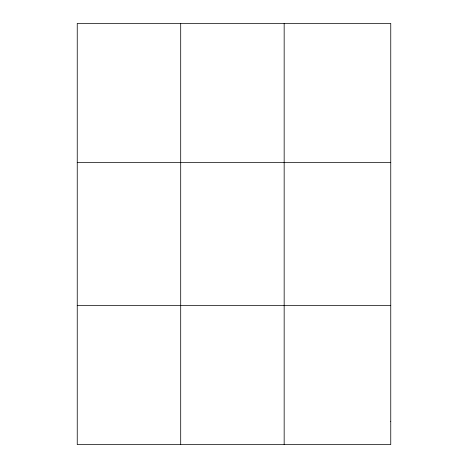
<?xml version="1.0" encoding="UTF-8"?>
<svg xmlns="http://www.w3.org/2000/svg" width="468" height="468" viewBox="0 0 468 468"><rect width="100%" height="100%" fill="white"/><g stroke="black" fill="none" stroke-linecap="round" stroke-linejoin="round"><path stroke-width="0.7" d="M180.701 23.4L180.701 444.6M284.164 23.4L284.164 444.6M77.243 162.396L390.757 162.396M77.243 305.604L390.757 305.604M390.757 421.434L390.757 444.6L77.243 444.6L77.243 23.4L390.757 23.4L390.757 421.434"/></g></svg>
